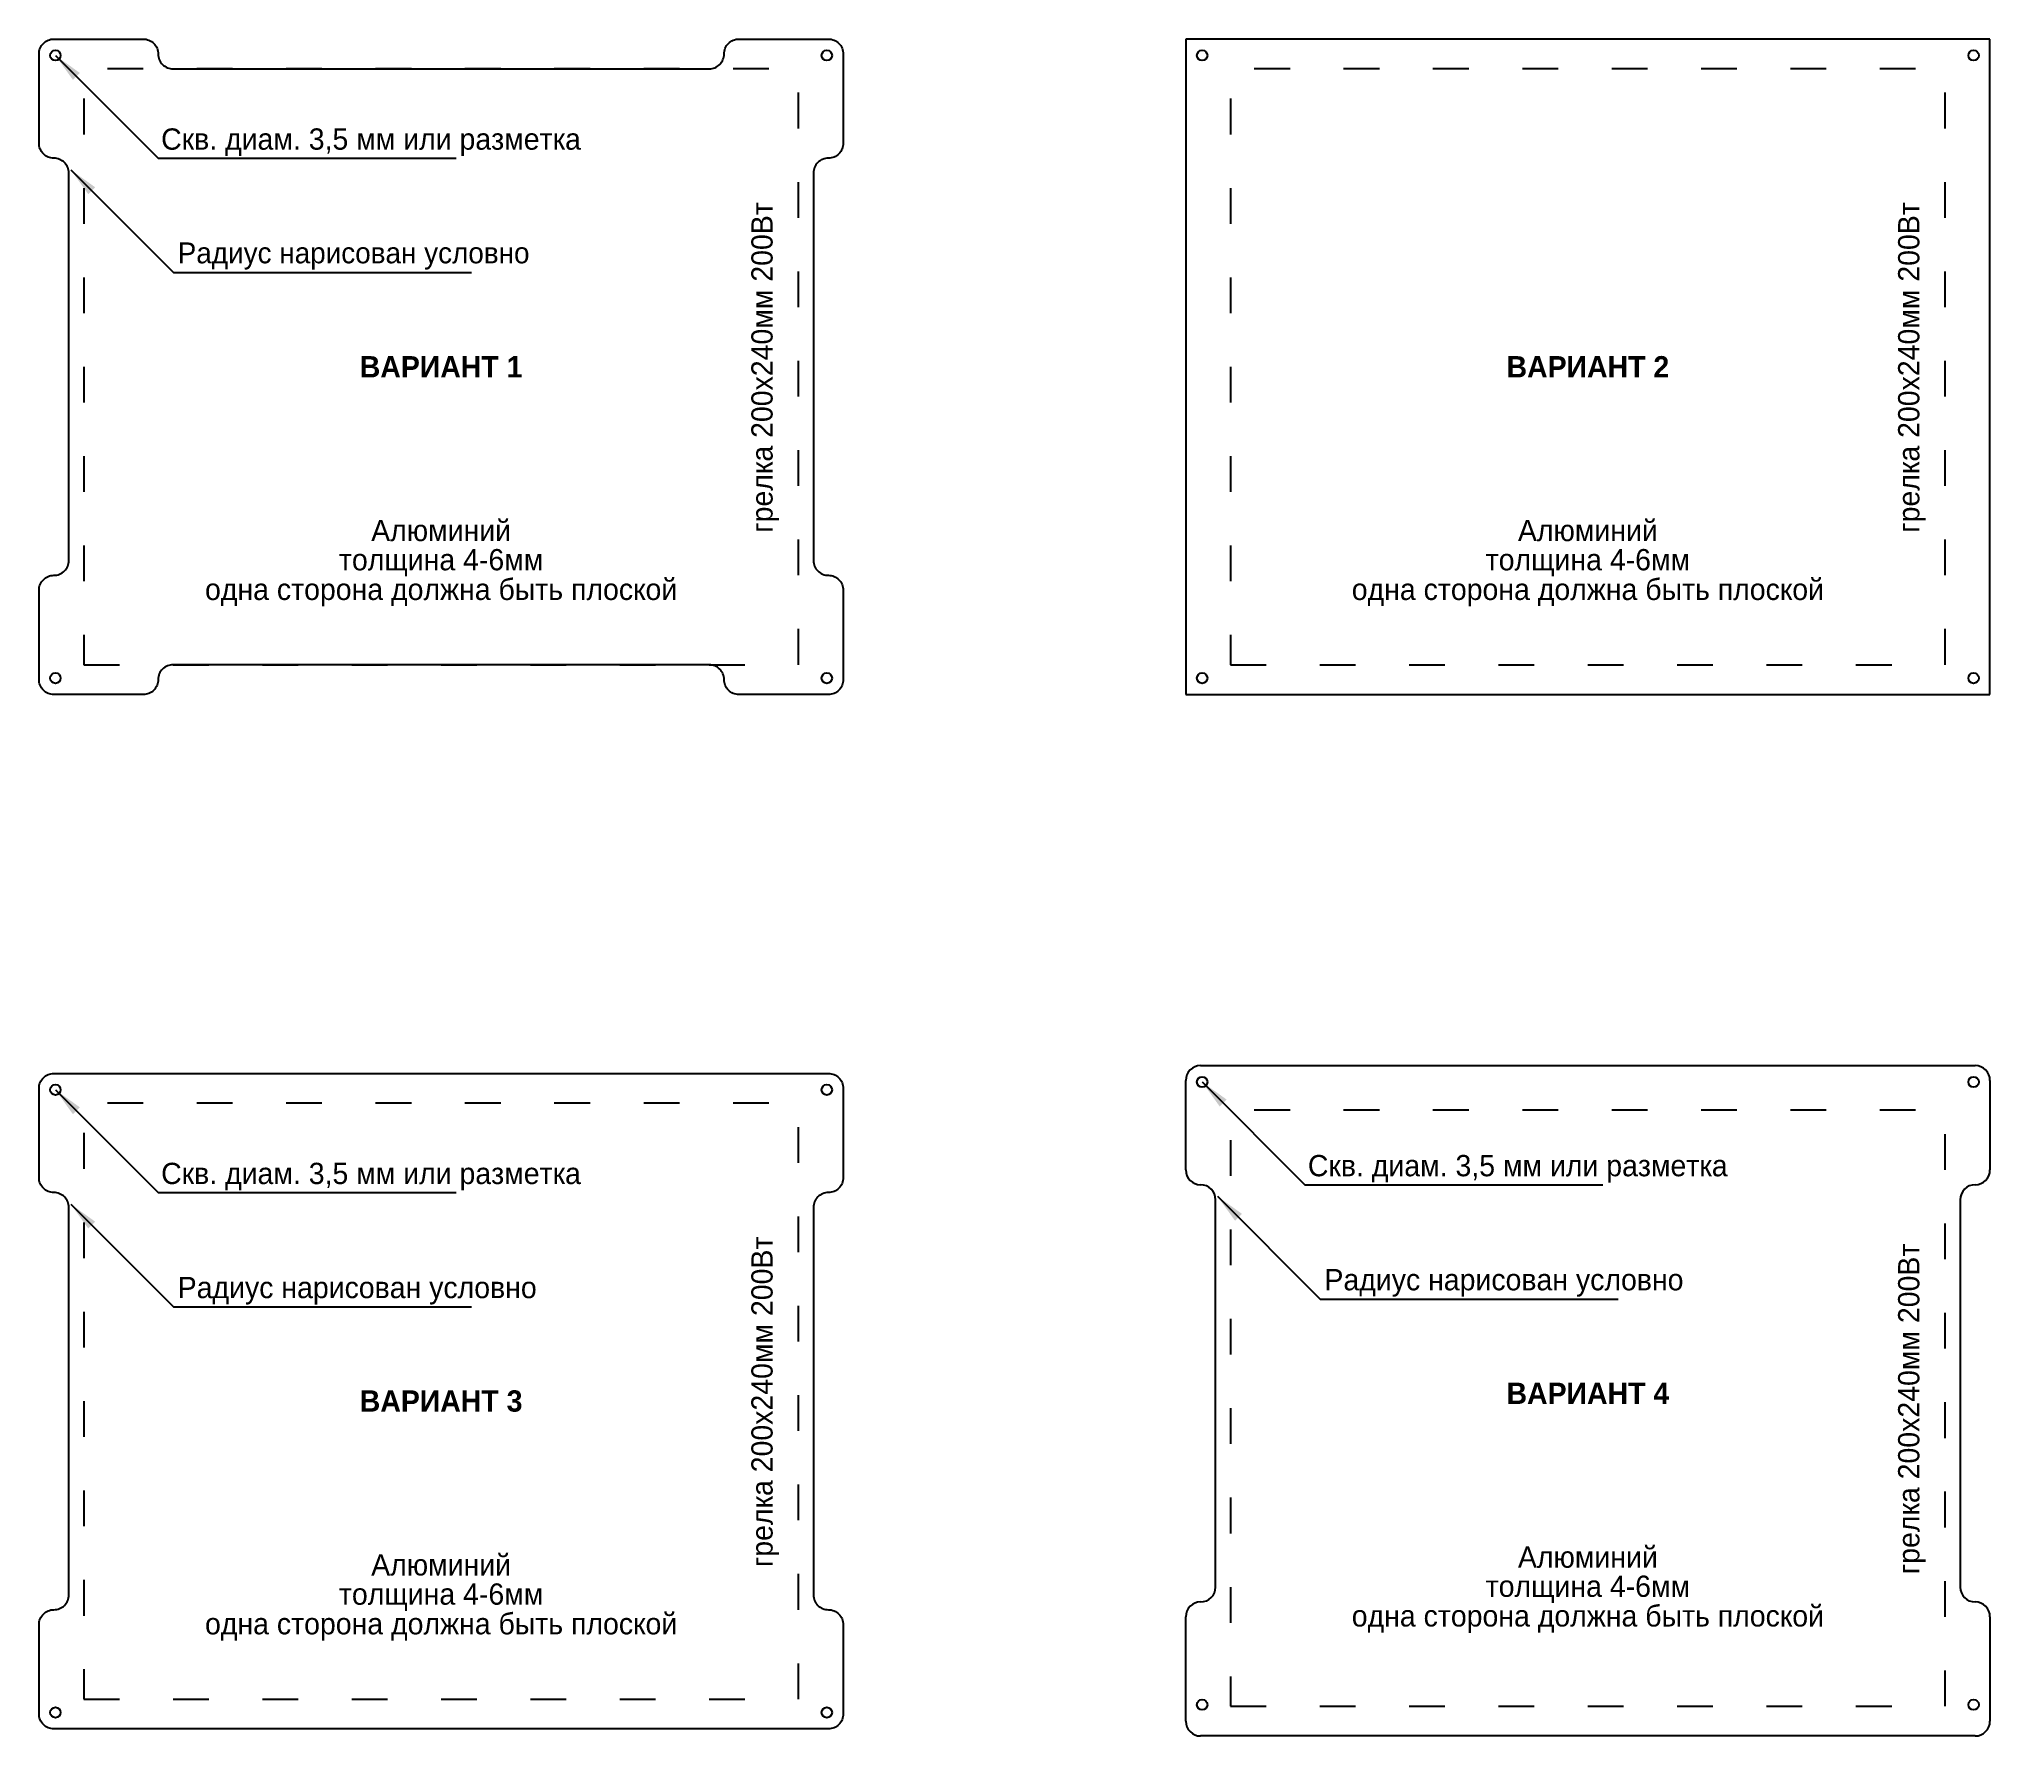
# Model space of a CAD drawing. Header units: millimetres. Extents: x 0 to 655, y -350 to 220.
import ezdxf

# ---------------------------------------------------------------- set-up
doc = ezdxf.new("R2010")
doc.units = ezdxf.units.MM
doc.linetypes.add('ACAD_ISO03W100', pattern=[30, 12, -18])
doc.layers.get('0').update_dxf_attribs({"lineweight": 25, "true_color": 0xffffff})
doc.layers.add('Вариант2', color=7, linetype='Continuous', true_color=0xffffff, plot=False)
for name, color, linetype, lineweight, true_color in [('грелка', 15, 'ACAD_ISO03W100', 25, 0xab4b4d), ('размеры', 30, 'Continuous', 25, 0xff7f00), ('текст', 96, 'Continuous', 25, 0x008000)]:
    doc.layers.add(name, color=color, linetype=linetype, lineweight=lineweight, true_color=true_color)
doc.styles.add('QCADDimTextStyle', font='txt')
doc.styles.add('textstyle11', font='')
doc.styles.add('textstyle12', font='')
doc.styles.add('textstyle13', font='')
doc.styles.add('textstyle14', font='')
doc.styles.add('textstyle15', font='')
doc.styles.add('textstyle16', font='')
doc.styles.add('textstyle17', font='')
doc.styles.add('textstyle18', font='')
doc.styles.add('textstyle19', font='')
doc.styles.add('textstyle20', font='')
doc.styles.add('textstyle21', font='')
doc.styles.add('textstyle22', font='')
doc.styles.add('textstyle23', font='')
doc.styles.add('textstyle24', font='')
doc.styles.add('textstyle25', font='')
doc.styles.add('textstyle26', font='')
doc.styles.add('textstyle27', font='')
doc.styles.add('textstyle28', font='')
doc.styles.add('textstyle29', font='')
doc.styles.add('textstyle30', font='')
doc.styles.add('textstyle31', font='')
doc.styles.add('textstyle32', font='')
doc.styles.add('textstyle33', font='')
doc.styles.add('textstyle34', font='')
doc.styles.add('textstyle35', font='')
doc.styles.add('textstyle36', font='')
doc.styles.get('textstyle11').set_extended_font_data('FreeSans')
doc.styles.get('textstyle12').set_extended_font_data('FreeSans')
doc.styles.get('textstyle13').set_extended_font_data('FreeSans')
doc.styles.get('textstyle14').set_extended_font_data('FreeSans')
doc.styles.get('textstyle15').set_extended_font_data('FreeSans')
doc.styles.get('textstyle16').set_extended_font_data('FreeSans')
doc.styles.get('textstyle17').set_extended_font_data('FreeSans')
doc.styles.get('textstyle18').set_extended_font_data('FreeSans')
doc.styles.get('textstyle19').set_extended_font_data('FreeSans')
doc.styles.get('textstyle20').set_extended_font_data('ARTxtM')
doc.styles.get('textstyle21').set_extended_font_data('FreeSans')
doc.styles.get('textstyle22').set_extended_font_data('FreeSans')
doc.styles.get('textstyle23').set_extended_font_data('FreeSans')
doc.styles.get('textstyle24').set_extended_font_data('FreeSans')
doc.styles.get('textstyle25').set_extended_font_data('FreeSans')
doc.styles.get('textstyle26').set_extended_font_data('FreeSans')
doc.styles.get('textstyle27').set_extended_font_data('FreeSans')
doc.styles.get('textstyle28').set_extended_font_data('FreeSans')
doc.styles.get('textstyle29').set_extended_font_data('FreeSans')
doc.styles.get('textstyle30').set_extended_font_data('FreeSans')
doc.styles.get('textstyle31').set_extended_font_data('FreeSans')
doc.styles.get('textstyle32').set_extended_font_data('FreeSans')
doc.styles.get('textstyle33').set_extended_font_data('FreeSans')
doc.styles.get('textstyle34').set_extended_font_data('FreeSans')
doc.styles.get('textstyle35').set_extended_font_data('FreeSans')
doc.styles.get('textstyle36').set_extended_font_data('FreeSans')
doc.dimstyles.new('QCADDimStyle', dxfattribs={"dimtxt": 10, "dimasz": 10, "dimexe": 5, "dimexo": 2.5, "dimgap": 2.5, "dimtad": 1, "dimtoh": 1, "dimdec": 4, "dimzin": 0, "dimdsep": 46, "dimtxsty": 'QCADDimTextStyle', "dimcen": 0.09, "dimadec": 0, "dimazin": 0, "dimtfac": 1, "dimtdec": 4, "dimtofl": 0, "dimtmove": 0, "dimatfit": 3, "dimfxl": 1, "dimtolj": 1, "dimtzin": 0, "dimarcsym": 0})

msp = doc.modelspace()

# ---------------------------------------------------------------- linework, layer by layer
for p, q in [((40, 215), (40, 215)), ((230, 215), (230, 215)), ((5, 180), (5, 180)), ((265, 180), (265, 180)), ((5, 40), (5, 40)), ((265, 40), (265, 40)), ((40, 5), (40, 5)), ((230, 5), (230, 5)), ((385, -159.55), (385, -129.55)), ((390, -124.55), (620, -124.55)), ((620, -124.55), (650, -124.55)), ((655, -129.55), (655, -159.55)), ((5, -167.17), (5, -167.17)), ((265, -167.17), (265, -167.17)), ((390, -164.55), (390, -164.55)), ((395, -299.55), (395, -169.55)), ((645, -169.55), (645, -299.55)), ((650, -164.55), (650, -164.55)), ((5, -307.17), (5, -307.17)), ((265, -307.17), (265, -307.17)), ((390, -304.55), (390, -304.55)), ((650, -304.55), (650, -304.55)), ((385, -344.55), (385, -309.55)), ((655, -309.55), (655, -344.55)), ((620, -349.55), (390, -349.55)), ((650, -349.55), (620, -349.55))]:
    msp.add_line(p, q)
at = {"flags": 128}
for points in [[(225, 210, 0.414214), (230, 215, -0.414214), (235, 220), (265, 220, -0.414214), (270, 215), (270, 185, -0.414214), (265, 180, 0.414214), (260, 175), (260, 45, 0.414214), (265, 40, -0.414214), (270, 35), (270, 5, -0.414214), (265, 0), (235, 0, -0.414214), (230, 5, 0.414214), (225, 10), (45, 10, 0.414214), (40, 5, -0.414214), (35, 0), (5, 0, -0.414214), (0, 5), (0, 35, -0.414214), (5, 40, 0.414214), (10, 45), (10, 175, 0.414214), (5, 180, -0.414214), (0, 185), (0, 215, -0.414214), (5, 220), (35, 220, -0.414214), (40, 215, 0.414214), (45, 210), (225, 210)], [(265, -127.17, -0.414214), (270, -132.17), (270, -162.17, -0.414214), (265, -167.17, 0.414214), (260, -172.17), (260, -302.17, 0.414214), (265, -307.17, -0.414214), (270, -312.17), (270, -342.17, -0.414214), (265, -347.17), (235, -347.17), (5, -347.17, -0.414214), (0, -342.17), (0, -312.17, -0.414214), (5, -307.17, 0.414214), (10, -302.17), (10, -172.17, 0.414214), (5, -167.17, -0.414214), (0, -162.17), (0, -132.17, -0.414214), (5, -127.17), (235, -127.17), (265, -127.17)]]:
    msp.add_lwpolyline(points, format="xyb", dxfattribs=at)
for centre in [(5.5, 214.5), (264.5, 214.5), (390.5, 214.5), (649.5, 214.5), (5.5, 5.5), (264.5, 5.5), (390.5, 5.5), (649.5, 5.5), (5.5, -132.67), (264.5, -132.67), (390.5, -130.05), (649.5, -130.05), (5.5, -341.67), (264.5, -341.67), (390.5, -339.05), (649.5, -339.05)]:
    msp.add_circle(centre, 1.75)
for centre, start, end in [((390, -129.55), 90, 180), ((650, -129.55), 0, 90), ((390, -159.55), 180, 270), ((650, -159.55), 270, 0), ((390, -169.55), 0, 90), ((650, -169.55), 90, 180), ((390, -299.55), 270, 0), ((650, -299.55), 180, 270), ((390, -309.55), 90, 180), ((650, -309.55), 0, 90), ((390, -344.55), 180, 270), ((650, -344.55), 270, 0)]:
    msp.add_arc(centre, 5, start, end)
at = {"layer": 'Вариант2'}
for p, q in [((655, 220), (385, 220)), ((385, 220), (385, 0)), ((655, 0), (655, 220)), ((385, 0), (655, 0))]:
    msp.add_line(p, q, dxfattribs=at)
at = {"layer": 'грелка', "flags": 128}
for points in [[(15, 10), (255, 10), (255, 210), (15, 210), (15, 10)], [(400, 10), (640, 10), (640, 210), (400, 210), (400, 10)], [(15, -337.17), (255, -337.17), (255, -137.17), (15, -137.17), (15, -337.17)], [(400, -339.55), (640, -339.55), (640, -139.55), (400, -139.55), (400, -339.55)]]:
    msp.add_lwpolyline(points, dxfattribs=at)

# ---------------------------------------------------------------- texts
at = {"layer": 'грелка', "char_height": 100, "attachment_point": 5, "rotation": 90}
for s, insert, style in [('\\H7.14286;грелка 200х240мм 200Вт', (243.8, 109.77), 'textstyle17'), ('\\fFreeSans|b0|i0|c0|p0;\\H7.14286;грелка 200х240мм 200Вт', (628.8, 109.77), 'textstyle20'), ('\\H7.14286;грелка 200х240мм 200Вт', (243.8, -237.4), 'textstyle18'), ('\\H7.143;грелка 200х240мм 200Вт', (628.8, -239.77), 'textstyle19')]:
    msp.add_mtext(s, dxfattribs=dict(at, insert=insert, style=style))
at = {"layer": 'размеры', "char_height": 100, "attachment_point": 1}
for s, insert, style in [('\\H7.14286;Cкв. диам. 3,5 мм или разметка', (41, 190), 'textstyle11'), ('\\H7;Радиус нарисован условно', (46.56, 151.72), 'textstyle14'), ('\\H7.14286;Скв. диам. 3,5 мм или разметка', (41, -157.17), 'textstyle12'), ('\\H7.143;Скв. диам. 3,5 мм или разметка', (426, -154.55), 'textstyle13'), ('\\H7.14286;Радиус нарисован условно', (46.56, -195.46), 'textstyle15'), ('\\H7.143;Радиус нарисован условно', (431.56, -192.83), 'textstyle16')]:
    msp.add_mtext(s, dxfattribs=dict(at, insert=insert, style=style))
at = {"layer": 'текст', "char_height": 100, "width": 232.6083, "attachment_point": 5}
for s, insert, style in [('\\fFreeSans|b1|i0|c0|p0;\\H7.14286;ВАРИАНТ 1', (135, 110), 'textstyle24'), ('\\fFreeSans|b1|i0|c0|p0;\\H7.14286;ВАРИАНТ 2', (520, 110), 'textstyle28'), ('\\H7.14286;Алюминий', (135, 55), 'textstyle21'), ('\\H7.14286;Алюминий', (520, 55), 'textstyle25'), ('\\H7.14286;толщина 4-6мм', (135, 44.22), 'textstyle22'), ('\\H7.14286;толщина 4-6мм', (520, 44.22), 'textstyle26'), ('\\H7.14286;одна сторона должна быть плоской', (135, 34.22), 'textstyle23'), ('\\H7.14286;одна сторона должна быть плоской', (520, 34.22), 'textstyle27'), ('\\fFreeSans|b1|i0|c0|p0;\\H7.14286;ВАРИАНТ 3', (135, -237.17), 'textstyle32'), ('\\fFreeSans|b1|i0|c0|p0;\\H7.14286;ВАРИАНТ 4', (520, -234.55), 'textstyle36'), ('\\H7.14286;Алюминий', (135, -292.17), 'textstyle29'), ('\\H7.143;Алюминий', (520, -289.55), 'textstyle33'), ('\\H7.14286;толщина 4-6мм', (135, -302.95), 'textstyle30'), ('\\H7.143;толщина 4-6мм', (520, -300.32), 'textstyle34'), ('\\H7.14286;одна сторона должна быть плоской', (135, -312.95), 'textstyle31'), ('\\H7.143;одна сторона должна быть плоской', (520, -310.32), 'textstyle35')]:
    msp.add_mtext(s, dxfattribs=dict(at, insert=insert, style=style))

# ---------------------------------------------------------------- leaders
at = {"layer": 'размеры'}
for points in [[(5.5, 214.5), (40, 180), (140, 180)], [(10.65, 176.13), (45.15, 141.63), (145.15, 141.63)], [(390.5, -130.05), (425, -164.55), (525, -164.55)], [(5.5, -132.67), (40, -167.17), (140, -167.17)], [(395.65, -168.41), (430.15, -202.91), (530.15, -202.91)], [(10.65, -171.04), (45.15, -205.54), (145.15, -205.54)]]:
    msp.add_leader(points, dimstyle='QCADDimStyle', dxfattribs=at)

doc.saveas('drawing.dxf')
